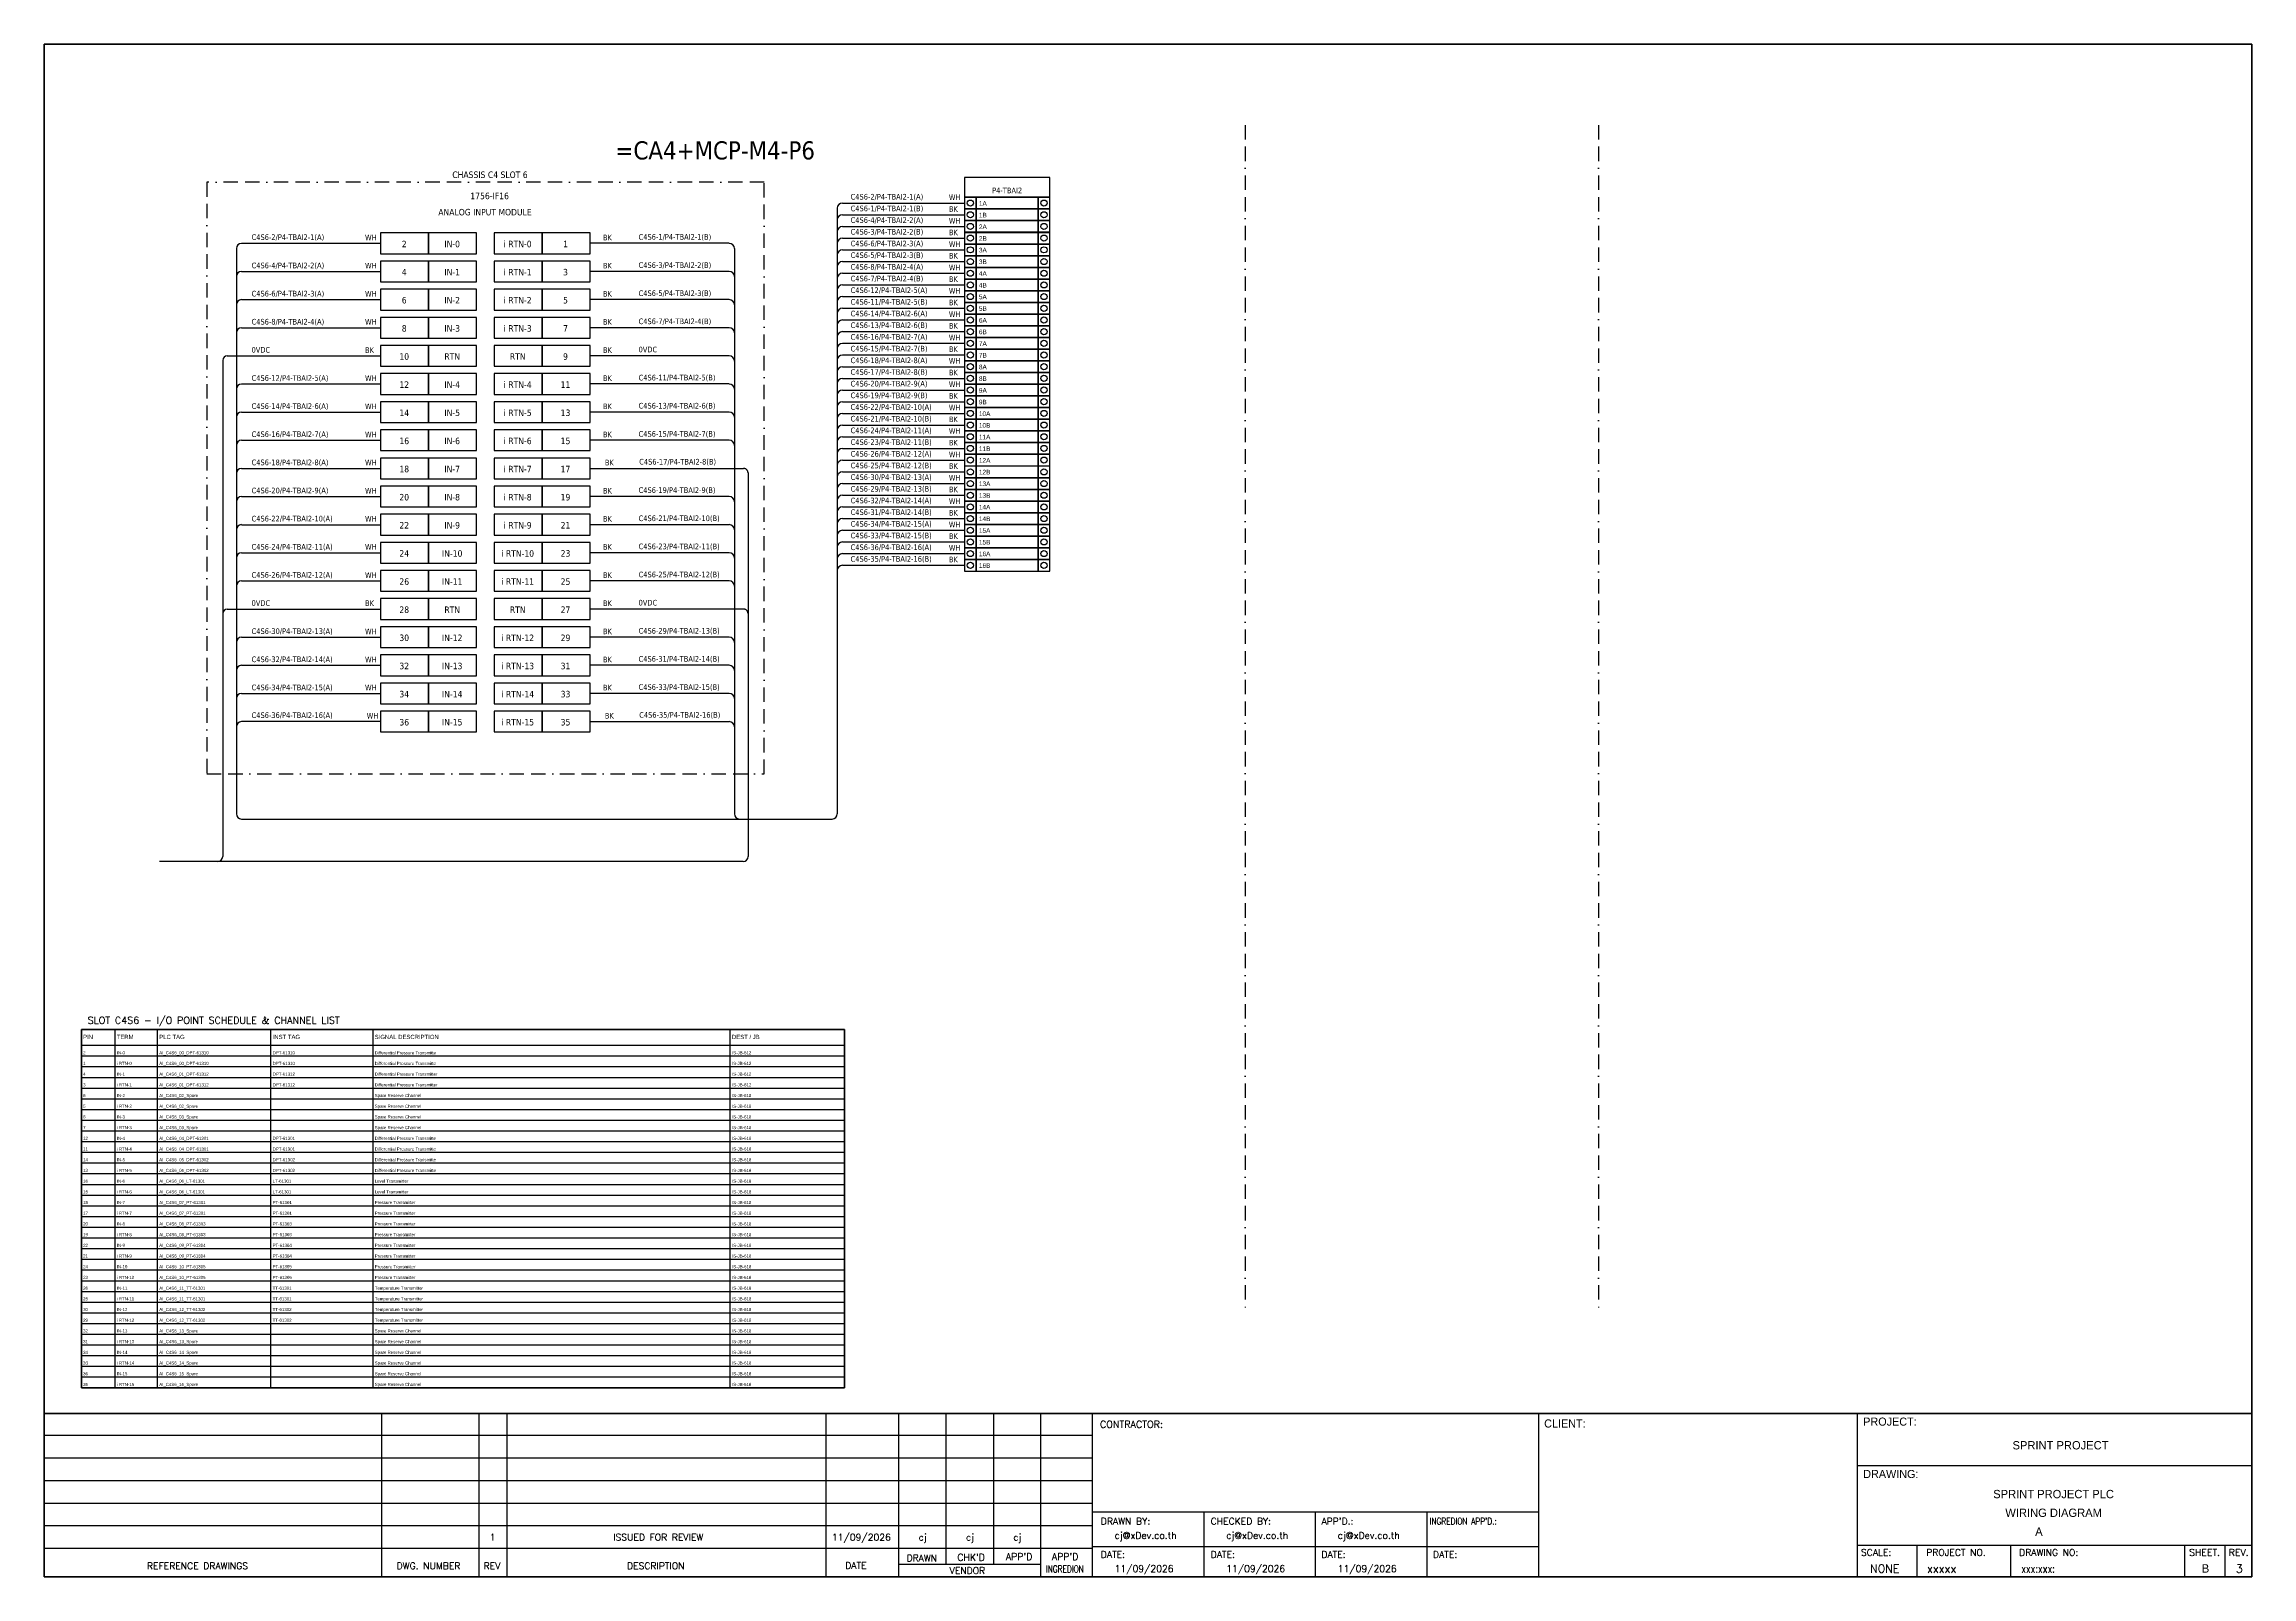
# Model space of a CAD drawing. Header units: millimetres. Extents: x 0 to 62600, y 0 to 14837.
# Drawn here: x 33546 to 37440, y 3004 to 5708 of the extents above; entities that cross this region are included whole.
import ezdxf
from ezdxf.enums import TextEntityAlignment as Align

# ---------------------------------------------------------------- set-up
doc = ezdxf.new("R2010")
doc.units = ezdxf.units.MM
doc.linetypes.add('BORDERX2', pattern=[88.9, 25.4, -12.7, 25.4, -12.7, 0, -12.7])
for name, color, linetype in [('GT_1', 9, 'Continuous'), ('HELPPOINT', 7, 'Continuous'), ('MEMBER', 7, 'Continuous'), ('x01001-FrameArea', 2, 'BORDERX2')]:
    doc.layers.add(name, color=color, linetype=linetype)
doc.layers.add('IE-EQUIP', color=253, linetype='Continuous', lineweight=25)
doc.layers.add('IE-WIRE', color=7, linetype='Continuous', lineweight=25)
doc.styles.add('HTX11', font='O8111901')
doc.styles.add('ROMANS', font='romans.shx', dxfattribs={"width": 0.85, "height": 25})
doc.styles.get("Standard").update_dxf_attribs({"font": 'arial.ttf'})
doc.styles.add('Tahoma', font='')
doc.styles.get('Tahoma').set_extended_font_data('Tahoma')

# ---------------------------------------------------------------- blocks, each defined once
blk = doc.blocks.new('xTermSingleLayer72')
at = {"color": 7, "ltscale": 25.4}
for points in [[(0, -537), (537, -537), (537, 0), (0, 0)], [(537, -537), (3378, -537), (3378, 0), (537, 0)], [(3378, -537), (3915, -537), (3915, 0), (3378, 0)]]:
    blk.add_lwpolyline(points, close=True, dxfattribs=at)
for centre in [(268, -268), (3647, -268)]:
    blk.add_circle(centre, 141, dxfattribs=at)
blk.add_attdef('TERMINAL_B', (661, -387), '', height=212)

msp = doc.modelspace()

# ---------------------------------------------------------------- linework, layer by layer
at = {"ltscale": 25.4}
for p, q in [((34954.1, 5407.3), (35169.5, 5407.3)), ((34754.6, 5357), (34509.3, 5357)), ((34954.1, 5366.1), (35169.5, 5366.1)), ((34754.6, 5307.3), (34509.3, 5307.3)), ((34954.1, 5324.8), (35169.5, 5324.8)), ((34754.6, 5257.7), (34509.3, 5257.7)), ((34954.1, 5283.6), (35169.5, 5283.6)), ((34954.1, 5242.4), (35169.5, 5242.4)), ((34754.6, 5208.1), (34509.3, 5208.1)), ((34954.1, 5201.2), (35169.5, 5201.2)), ((33869.3, 5158.4), (34139.8, 5158.4)), ((34754.6, 5158.4), (34509.3, 5158.4)), ((34954.1, 5160), (35169.5, 5160)), ((34754.6, 5108.8), (34509.3, 5108.8)), ((34954.1, 5118.7), (35169.5, 5118.7)), ((34954.1, 5077.5), (35169.5, 5077.5)), ((34754.6, 5059.2), (34509.3, 5059.2)), ((34954.1, 5036.3), (35169.5, 5036.3)), ((34754.6, 5009.5), (34509.3, 5009.5)), ((34954.1, 4995.1), (35169.5, 4995.1)), ((34509.3, 4959.9), (34779.8, 4959.9)), ((34954.1, 4953.8), (35169.5, 4953.8)), ((34754.6, 4910.3), (34509.3, 4910.3)), ((34954.1, 4912.6), (35169.5, 4912.6)), ((34954.1, 4871.4), (35169.5, 4871.4)), ((34754.6, 4860.6), (34509.3, 4860.6)), ((34954.1, 4830.2), (35169.5, 4830.2)), ((34754.6, 4811), (34509.3, 4811)), ((34954.1, 4788.9), (35169.5, 4788.9)), ((34754.6, 4761.4), (34509.3, 4761.4)), ((33869.3, 4711.7), (34139.8, 4711.7)), ((34779.8, 4711.7), (34509.3, 4711.7)), ((34754.6, 4662.1), (34509.3, 4662.1)), ((34754.6, 4612.5), (34509.3, 4612.5)), ((34754.6, 4562.8), (34509.3, 4562.8)), ((34509.3, 4513.2), (34754.6, 4513.2))]:
    msp.add_line(p, q, dxfattribs=at)
at = {"color": 7}
for p, q in [((33612.1, 3942.1), (34957.9, 3942.1)), ((33671.4, 3338), (33671.4, 3970.1)), ((33746.4, 3338), (33746.4, 3970.1)), ((33946.4, 3338), (33946.4, 3970.1)), ((34126.4, 3338), (34126.4, 3970.1)), ((34756.4, 3338), (34756.4, 3970.1))]:
    msp.add_line(p, q, dxfattribs=at)
at = {"color": 8}
for p, q in [((33612.1, 3923.2), (34957.9, 3923.2)), ((33612.1, 3904.4), (34957.9, 3904.4)), ((33612.1, 3885.5), (34957.9, 3885.5)), ((33612.1, 3866.6), (34957.9, 3866.6)), ((33612.1, 3847.7), (34957.9, 3847.7)), ((33612.1, 3828.8), (34957.9, 3828.8)), ((33612.1, 3810), (34957.9, 3810)), ((33612.1, 3791.1), (34957.9, 3791.1)), ((33612.1, 3772.2), (34957.9, 3772.2)), ((33612.1, 3753.3), (34957.9, 3753.3)), ((33612.1, 3734.5), (34957.9, 3734.5)), ((33612.1, 3715.6), (34957.9, 3715.6)), ((33612.1, 3696.7), (34957.9, 3696.7)), ((33612.1, 3677.8), (34957.9, 3677.8)), ((33612.1, 3658.9), (34957.9, 3658.9)), ((33612.1, 3640.1), (34957.9, 3640.1)), ((33612.1, 3621.2), (34957.9, 3621.2)), ((33612.1, 3602.3), (34957.9, 3602.3)), ((33612.1, 3583.4), (34957.9, 3583.4)), ((33612.1, 3564.6), (34957.9, 3564.6)), ((33612.1, 3545.7), (34957.9, 3545.7)), ((33612.1, 3526.8), (34957.9, 3526.8)), ((33612.1, 3507.9), (34957.9, 3507.9)), ((33612.1, 3489), (34957.9, 3489)), ((33612.1, 3470.2), (34957.9, 3470.2)), ((33612.1, 3451.3), (34957.9, 3451.3)), ((33612.1, 3432.4), (34957.9, 3432.4)), ((33612.1, 3413.5), (34957.9, 3413.5)), ((33612.1, 3394.6), (34957.9, 3394.6)), ((33612.1, 3375.8), (34957.9, 3375.8)), ((33612.1, 3356.9), (34957.9, 3356.9))]:
    msp.add_line(p, q, dxfattribs=at)
at = {"color": 4}
for p, q in [((36848.7, 3060.3), (36848.7, 3004.2)), ((37014, 3060.3), (37014, 3004.2))]:
    msp.add_line(p, q, dxfattribs=at)
at = {"color": 4, "ltscale": 0.5}
for p, q in [((37321.1, 3060.3), (37321.1, 3004.2)), ((37321.1, 3060.3), (37321.1, 3004.2)), ((37392.3, 3060.3), (37392.3, 3004.2)), ((37392.3, 3060.3), (37392.3, 3004.2))]:
    msp.add_line(p, q, dxfattribs=at)
at = {"color": 4, "ltscale": 25.4}
msp.add_lwpolyline([(35169.5, 5438.2), (35319.8, 5438.2), (35319.8, 5473.4), (35169.5, 5473.4)], close=True, dxfattribs=at)
msp.add_lwpolyline([(33612.1, 3970.1), (34957.9, 3970.1), (34957.9, 3338), (33612.1, 3338)], close=True)
at = {"color": 7}
msp.add_lwpolyline([(33612.1, 3338), (34957.9, 3338), (34957.9, 3970.1), (33612.1, 3970.1), (33612.1, 3338)], dxfattribs=at)
at = {"ltscale": 25.4}
for centre, radius, start, end in [((34954.1, 5398.2), 9.14, 90, 180), ((34754.6, 5347.8), 9.17, 0, 90), ((34954.1, 5356.9), 9.14, 90, 180), ((34754.6, 5298.2), 9.17, 0, 90), ((34954.1, 5315.7), 9.14, 90, 180), ((34754.6, 5248.5), 9.17, 0, 90), ((34954.1, 5274.5), 9.14, 90, 180), ((34954.1, 5233.3), 9.14, 90, 180), ((34754.6, 5198.9), 9.17, 0, 90), ((34954.1, 5192), 9.14, 90, 180), ((34754.6, 5149.3), 9.17, 0, 90), ((34954.1, 5150.8), 9.14, 90, 180), ((34754.6, 5099.6), 9.17, 0, 90), ((34954.1, 5109.6), 9.14, 90, 180), ((34954.1, 5068.4), 9.14, 90, 180), ((34754.6, 5050), 9.17, 0, 90), ((34954.1, 5027.1), 9.14, 90, 180), ((34754.6, 5000.4), 9.17, 0, 90), ((34954.1, 4985.9), 9.14, 90, 180), ((34954.1, 4944.7), 9.14, 90, 180), ((34754.6, 4901.1), 9.17, 0, 90), ((34954.1, 4903.5), 9.14, 90, 180), ((34954.1, 4862.2), 9.14, 90, 180), ((34754.6, 4851.5), 9.17, 0, 90), ((34954.1, 4821), 9.14, 90, 180), ((34754.6, 4801.8), 9.17, 0, 90), ((34954.1, 4779.8), 9.14, 90, 180), ((34754.6, 4752.2), 9.17, 0, 90), ((34754.6, 4652.9), 9.17, 0, 90), ((34754.6, 4603.3), 9.17, 0, 90), ((34754.6, 4553.7), 9.17, 0, 90), ((34754.6, 4504), 9.17, 0, 90)]:
    msp.add_arc(centre, radius, start, end, dxfattribs=at)
at = {"layer": 'GT_1', "color": 4}
for p, q in [((34141.8, 3004.2), (34141.8, 3292.4)), ((34313.7, 3004.2), (34313.7, 3292.4)), ((34362.9, 3004.2), (34362.9, 3292.4)), ((34925.5, 3004.2), (34925.5, 3292.4)), ((35053.8, 3004.2), (35053.8, 3292.4)), ((35137.4, 3026), (35137.4, 3292.4)), ((35220.9, 3026), (35220.9, 3292.4)), ((35304.2, 3004.2), (35304.2, 3292.4)), ((35395.2, 3004.2), (35395.2, 3292.4)), ((36182.2, 3004.2), (36182.2, 3292.4)), ((36744.5, 3004.2), (36744.5, 3292.4)), ((36744.5, 3004.2), (36744.5, 3292.4)), ((36744.5, 3004.2), (36744.5, 3292.4)), ((35395.2, 3253.5), (33546.4, 3253.5)), ((35395.2, 3213.7), (33546.4, 3213.7)), ((35395.2, 3173.8), (33546.4, 3173.8)), ((35395.2, 3133.9), (33546.4, 3133.9)), ((36182.2, 3118.5), (35395.2, 3118.5)), ((35592, 3004.2), (35592, 3118.5)), ((35788.7, 3004.2), (35788.7, 3118.5)), ((35985.5, 3004.2), (35985.5, 3118.5)), ((35395.2, 3094), (33546.4, 3094)), ((35395.1, 3054), (33546.4, 3054)), ((36182.2, 3057.1), (35395.2, 3057.1)), ((36744.5, 3060.3), (37439.7, 3060.3)), ((35304.2, 3026), (35053.8, 3026))]:
    msp.add_line(p, q, dxfattribs=at)
at = {"layer": 'HELPPOINT', "color": 4, "lineweight": 35}
for p, q in [((33546.4, 3004.2), (33546.4, 5708.4)), ((33546.4, 5708.4), (37439.7, 5708.4)), ((33546.4, 3004.2), (33546.4, 5708.4)), ((33546.4, 5708.4), (37439.7, 5708.4)), ((37439.7, 5708.4), (37439.7, 3004.2)), ((37439.7, 5708.4), (37439.7, 3004.2)), ((37439.7, 3004.2), (33546.4, 3004.2)), ((37439.7, 3004.2), (33546.4, 3004.2))]:
    msp.add_line(p, q, dxfattribs=at)
at = {"layer": 'HELPPOINT', "color": 4}
for p, q in [((36744.5, 3200.8), (37439.7, 3200.8)), ((36744.5, 3200.8), (37439.7, 3200.8)), ((36744.5, 3060.3), (37439.7, 3060.3))]:
    msp.add_line(p, q, dxfattribs=at)
at = {"layer": 'IE-EQUIP', "linetype": 'Continuous', "ltscale": 25.4}
for points in [[(34139.8, 5338.6), (34224.5, 5338.6), (34224.5, 5375.3), (34139.8, 5375.3)], [(34224.5, 5338.6), (34309.1, 5338.6), (34309.1, 5375.3), (34224.5, 5375.3)], [(34340, 5338.6), (34424.6, 5338.6), (34424.6, 5375.3), (34340, 5375.3)], [(34424.6, 5338.6), (34509.3, 5338.6), (34509.3, 5375.3), (34424.6, 5375.3)], [(34139.8, 5289), (34224.5, 5289), (34224.5, 5325.7), (34139.8, 5325.7)], [(34224.5, 5289), (34309.1, 5289), (34309.1, 5325.7), (34224.5, 5325.7)], [(34340, 5289), (34424.6, 5289), (34424.6, 5325.7), (34340, 5325.7)], [(34424.6, 5289), (34509.3, 5289), (34509.3, 5325.7), (34424.6, 5325.7)], [(34139.8, 5239.3), (34224.5, 5239.3), (34224.5, 5276), (34139.8, 5276)], [(34224.5, 5239.3), (34309.1, 5239.3), (34309.1, 5276), (34224.5, 5276)], [(34340, 5239.3), (34424.6, 5239.3), (34424.6, 5276), (34340, 5276)], [(34424.6, 5239.3), (34509.3, 5239.3), (34509.3, 5276), (34424.6, 5276)], [(34139.8, 5189.7), (34224.5, 5189.7), (34224.5, 5226.4), (34139.8, 5226.4)], [(34224.5, 5189.7), (34309.1, 5189.7), (34309.1, 5226.4), (34224.5, 5226.4)], [(34340, 5189.7), (34424.6, 5189.7), (34424.6, 5226.4), (34340, 5226.4)], [(34424.6, 5189.7), (34509.3, 5189.7), (34509.3, 5226.4), (34424.6, 5226.4)], [(34139.8, 5140.1), (34224.5, 5140.1), (34224.5, 5176.8), (34139.8, 5176.8)], [(34224.5, 5140.1), (34309.1, 5140.1), (34309.1, 5176.8), (34224.5, 5176.8)], [(34340, 5140.1), (34424.6, 5140.1), (34424.6, 5176.8), (34340, 5176.8)], [(34424.6, 5140.1), (34509.3, 5140.1), (34509.3, 5176.8), (34424.6, 5176.8)], [(34139.8, 5090.4), (34224.5, 5090.4), (34224.5, 5127.1), (34139.8, 5127.1)], [(34224.5, 5090.4), (34309.1, 5090.4), (34309.1, 5127.1), (34224.5, 5127.1)], [(34340, 5090.4), (34424.6, 5090.4), (34424.6, 5127.1), (34340, 5127.1)], [(34424.6, 5090.4), (34509.3, 5090.4), (34509.3, 5127.1), (34424.6, 5127.1)], [(34139.8, 5040.8), (34224.5, 5040.8), (34224.5, 5077.5), (34139.8, 5077.5)], [(34224.5, 5040.8), (34309.1, 5040.8), (34309.1, 5077.5), (34224.5, 5077.5)], [(34340, 5040.8), (34424.6, 5040.8), (34424.6, 5077.5), (34340, 5077.5)], [(34424.6, 5040.8), (34509.3, 5040.8), (34509.3, 5077.5), (34424.6, 5077.5)], [(34139.8, 4991.2), (34224.5, 4991.2), (34224.5, 5027.9), (34139.8, 5027.9)], [(34224.5, 4991.2), (34309.1, 4991.2), (34309.1, 5027.9), (34224.5, 5027.9)], [(34340, 4991.2), (34424.6, 4991.2), (34424.6, 5027.9), (34340, 5027.9)], [(34424.6, 4991.2), (34509.3, 4991.2), (34509.3, 5027.9), (34424.6, 5027.9)], [(34139.8, 4941.5), (34224.5, 4941.5), (34224.5, 4978.2), (34139.8, 4978.2)], [(34224.5, 4941.5), (34309.1, 4941.5), (34309.1, 4978.2), (34224.5, 4978.2)], [(34340, 4941.5), (34424.6, 4941.5), (34424.6, 4978.2), (34340, 4978.2)], [(34424.6, 4941.5), (34509.3, 4941.5), (34509.3, 4978.2), (34424.6, 4978.2)], [(34139.8, 4891.9), (34224.5, 4891.9), (34224.5, 4928.6), (34139.8, 4928.6)], [(34224.5, 4891.9), (34309.1, 4891.9), (34309.1, 4928.6), (34224.5, 4928.6)], [(34340, 4891.9), (34424.6, 4891.9), (34424.6, 4928.6), (34340, 4928.6)], [(34424.6, 4891.9), (34509.3, 4891.9), (34509.3, 4928.6), (34424.6, 4928.6)], [(34139.8, 4842.3), (34224.5, 4842.3), (34224.5, 4879), (34139.8, 4879)], [(34224.5, 4842.3), (34309.1, 4842.3), (34309.1, 4879), (34224.5, 4879)], [(34340, 4842.3), (34424.6, 4842.3), (34424.6, 4879), (34340, 4879)], [(34424.6, 4842.3), (34509.3, 4842.3), (34509.3, 4879), (34424.6, 4879)], [(34139.8, 4792.7), (34224.5, 4792.7), (34224.5, 4829.4), (34139.8, 4829.4)], [(34224.5, 4792.7), (34309.1, 4792.7), (34309.1, 4829.4), (34224.5, 4829.4)], [(34340, 4792.7), (34424.6, 4792.7), (34424.6, 4829.4), (34340, 4829.4)], [(34424.6, 4792.7), (34509.3, 4792.7), (34509.3, 4829.4), (34424.6, 4829.4)], [(34139.8, 4743), (34224.5, 4743), (34224.5, 4779.7), (34139.8, 4779.7)], [(34224.5, 4743), (34309.1, 4743), (34309.1, 4779.7), (34224.5, 4779.7)], [(34340, 4743), (34424.6, 4743), (34424.6, 4779.7), (34340, 4779.7)], [(34424.6, 4743), (34509.3, 4743), (34509.3, 4779.7), (34424.6, 4779.7)], [(34139.8, 4693.4), (34224.5, 4693.4), (34224.5, 4730.1), (34139.8, 4730.1)], [(34224.5, 4693.4), (34309.1, 4693.4), (34309.1, 4730.1), (34224.5, 4730.1)], [(34340, 4693.4), (34424.6, 4693.4), (34424.6, 4730.1), (34340, 4730.1)], [(34424.6, 4693.4), (34509.3, 4693.4), (34509.3, 4730.1), (34424.6, 4730.1)], [(34139.8, 4643.8), (34224.5, 4643.8), (34224.5, 4680.5), (34139.8, 4680.5)], [(34224.5, 4643.8), (34309.1, 4643.8), (34309.1, 4680.5), (34224.5, 4680.5)], [(34340, 4643.8), (34424.6, 4643.8), (34424.6, 4680.5), (34340, 4680.5)], [(34424.6, 4643.8), (34509.3, 4643.8), (34509.3, 4680.5), (34424.6, 4680.5)], [(34139.8, 4594.1), (34224.5, 4594.1), (34224.5, 4630.8), (34139.8, 4630.8)], [(34224.5, 4594.1), (34309.1, 4594.1), (34309.1, 4630.8), (34224.5, 4630.8)], [(34340, 4594.1), (34424.6, 4594.1), (34424.6, 4630.8), (34340, 4630.8)], [(34424.6, 4594.1), (34509.3, 4594.1), (34509.3, 4630.8), (34424.6, 4630.8)], [(34139.8, 4544.5), (34224.5, 4544.5), (34224.5, 4581.2), (34139.8, 4581.2)], [(34224.5, 4544.5), (34309.1, 4544.5), (34309.1, 4581.2), (34224.5, 4581.2)], [(34340, 4544.5), (34424.6, 4544.5), (34424.6, 4581.2), (34340, 4581.2)], [(34424.6, 4544.5), (34509.3, 4544.5), (34509.3, 4581.2), (34424.6, 4581.2)], [(34139.8, 4494.9), (34224.5, 4494.9), (34224.5, 4531.6), (34139.8, 4531.6)], [(34224.5, 4494.9), (34309.1, 4494.9), (34309.1, 4531.6), (34224.5, 4531.6)], [(34340, 4494.9), (34424.6, 4494.9), (34424.6, 4531.6), (34340, 4531.6)], [(34424.6, 4494.9), (34509.3, 4494.9), (34509.3, 4531.6), (34424.6, 4531.6)]]:
    msp.add_lwpolyline(points, close=True, dxfattribs=at)
at = {"layer": 'IE-WIRE', "color": 4, "ltscale": 25.4}
for p, q in [((34945, 5418.8), (34945, 4350.4)), ((34954.1, 5427.9), (35169.5, 5427.9)), ((34954.1, 5386.7), (35169.5, 5386.7)), ((33885.4, 5347.8), (33885.4, 4350.4)), ((33894.6, 5357), (34139.8, 5357)), ((34763.7, 5347.8), (34763.7, 4350.4)), ((34954.1, 5345.5), (35169.5, 5345.5)), ((33894.6, 5307.3), (34139.8, 5307.3)), ((34954.1, 5304.2), (35169.5, 5304.2)), ((33894.6, 5257.7), (34139.8, 5257.7)), ((34954.1, 5263), (35169.5, 5263)), ((34954.1, 5221.8), (35169.5, 5221.8)), ((33894.6, 5208.1), (34139.8, 5208.1)), ((34954.1, 5180.6), (35169.5, 5180.6)), ((34954.1, 5139.3), (35169.5, 5139.3)), ((33894.6, 5108.8), (34139.8, 5108.8)), ((34954.1, 5098.1), (35169.5, 5098.1)), ((33894.6, 5059.2), (34139.8, 5059.2)), ((34954.1, 5056.9), (35169.5, 5056.9)), ((33894.6, 5009.5), (34139.8, 5009.5)), ((34954.1, 5015.7), (35169.5, 5015.7)), ((33894.6, 4959.9), (34139.8, 4959.9)), ((34954.1, 4974.4), (35169.5, 4974.4)), ((33894.6, 4910.3), (34139.8, 4910.3)), ((34954.1, 4933.2), (35169.5, 4933.2)), ((34954.1, 4892), (35169.5, 4892)), ((33894.6, 4860.6), (34139.8, 4860.6)), ((34954.1, 4850.8), (35169.5, 4850.8)), ((33894.6, 4811), (34139.8, 4811)), ((34954.1, 4809.6), (35169.5, 4809.6)), ((33894.6, 4761.4), (34139.8, 4761.4)), ((33894.6, 4662.1), (34139.8, 4662.1)), ((33894.6, 4612.5), (34139.8, 4612.5)), ((33894.6, 4562.8), (34139.8, 4562.8)), ((34139.8, 4513.2), (33894.6, 4513.2))]:
    msp.add_line(p, q, dxfattribs=at)
at = {"layer": 'IE-WIRE', "color": 7, "ltscale": 25.4}
for p, q in [((33861.3, 5150.4), (33861.3, 4275.1)), ((34787.8, 4951.9), (34787.8, 4275.1)), ((34778.9, 4266.2), (33749.8, 4266.2))]:
    msp.add_line(p, q, dxfattribs=at)
at = {"layer": 'IE-WIRE', "color": 4}
msp.add_line((33894.5, 4341.2), (34935.9, 4341.2), dxfattribs=at)
at = {"layer": 'IE-WIRE', "color": 4, "ltscale": 25.4}
for centre, radius in [((34954.1, 5418.8), 9.14), ((34954.1, 5377.5), 9.14), ((33894.6, 5347.8), 9.17), ((34954.1, 5336.3), 9.14), ((33894.6, 5298.2), 9.17), ((34954.1, 5295.1), 9.14), ((33894.6, 5248.5), 9.17), ((34954.1, 5253.9), 9.14), ((34954.1, 5212.6), 9.14), ((33894.6, 5198.9), 9.17), ((34954.1, 5171.4), 9.14), ((34954.1, 5130.2), 9.14), ((33894.6, 5099.6), 9.17), ((34954.1, 5089), 9.14), ((33894.6, 5050), 9.17), ((34954.1, 5047.8), 9.14), ((33894.6, 5000.4), 9.17), ((34954.1, 5006.5), 9.14), ((33894.6, 4950.7), 9.17), ((34954.1, 4965.3), 9.14), ((33894.6, 4901.1), 9.17), ((34954.1, 4924.1), 9.14), ((34954.1, 4882.9), 9.14), ((33894.6, 4851.5), 9.17), ((34954.1, 4841.6), 9.14), ((33894.6, 4801.8), 9.17), ((34954.1, 4800.4), 9.14), ((33894.6, 4752.2), 9.17), ((33894.6, 4652.9), 9.17), ((33894.6, 4603.3), 9.17), ((33894.6, 4553.7), 9.17), ((33894.6, 4504), 9.17)]:
    msp.add_arc(centre, radius, 90, 180, dxfattribs=at)
at = {"layer": 'IE-WIRE', "ltscale": 25.4}
for centre in [(33869.3, 5150.4), (33869.3, 4703.7)]:
    msp.add_arc(centre, 8, 90, 180, dxfattribs=at)
at = {"layer": 'IE-WIRE', "color": 4}
for centre, start, end in [((33894.5, 4350.4), 180, 270), ((34772.9, 4350.4), 180, 270), ((34935.9, 4350.4), 270, 0)]:
    msp.add_arc(centre, 9.14, start, end, dxfattribs=at)
at = {"layer": 'IE-WIRE', "color": 7, "ltscale": 25.4}
for centre in [(33852.3, 4275.1), (34778.9, 4275.1), (34778.9, 4275.1)]:
    msp.add_arc(centre, 8.96, 270, 0, dxfattribs=at)
at = {"layer": 'MEMBER', "color": 4, "lineweight": 35}
msp.add_line((33546.4, 3292.4), (37439.7, 3292.4), dxfattribs=at)
msp.add_line((33546.4, 3292.4), (37439.7, 3292.4), dxfattribs=at)
at = {"layer": 'MEMBER', "color": 4}
for p, q in [((36744.5, 3200.8), (37439.7, 3200.8)), ((36744.5, 3200.8), (37439.7, 3200.8)), ((36744.5, 3060.3), (37439.7, 3060.3)), ((36744.5, 3060.3), (37439.7, 3060.3))]:
    msp.add_line(p, q, dxfattribs=at)
at = {"layer": 'x01001-FrameArea'}
for p, q in [((35664.6, 5565.7), (35664.6, 3479.2)), ((36287.7, 5565.7), (36287.7, 3479.2))]:
    msp.add_line(p, q, dxfattribs=at)
msp.add_lwpolyline([(33833.1, 4420.8), (34816.1, 4420.8), (34816.1, 5464.7), (33833.1, 5464.7)], close=True, dxfattribs=at)
at = {"layer": 'x01001-FrameArea', "ltscale": 25.4}
for centre in [(34779.8, 4951.9), (34779.8, 4703.7)]:
    msp.add_arc(centre, 8, 0, 90, dxfattribs=at)

# ---------------------------------------------------------------- block references
at = {"xscale": 0.0384, "yscale": 0.0384, "zscale": 0.0384}
for p, values in [((35169.5, 5438.2), {'TERMINAL_B': '1A'}), ((35169.5, 5417.6), {'TERMINAL_B': '1B'}), ((35169.5, 5397), {'TERMINAL_B': '2A'}), ((35169.5, 5376.4), {'TERMINAL_B': '2B'}), ((35169.5, 5355.8), {'TERMINAL_B': '3A'}), ((35169.5, 5335.2), {'TERMINAL_B': '3B'}), ((35169.5, 5314.5), {'TERMINAL_B': '4A'}), ((35169.5, 5293.9), {'TERMINAL_B': '4B'}), ((35169.5, 5273.3), {'TERMINAL_B': '5A'}), ((35169.5, 5252.7), {'TERMINAL_B': '5B'}), ((35169.5, 5232.1), {'TERMINAL_B': '6A'}), ((35169.5, 5211.5), {'TERMINAL_B': '6B'}), ((35169.5, 5190.9), {'TERMINAL_B': '7A'}), ((35169.5, 5170.3), {'TERMINAL_B': '7B'}), ((35169.5, 5149.6), {'TERMINAL_B': '8A'}), ((35169.5, 5129), {'TERMINAL_B': '8B'}), ((35169.5, 5108.4), {'TERMINAL_B': '9A'}), ((35169.5, 5087.8), {'TERMINAL_B': '9B'}), ((35169.5, 5067.2), {'TERMINAL_B': '10A'}), ((35169.5, 5046.6), {'TERMINAL_B': '10B'}), ((35169.5, 5026), {'TERMINAL_B': '11A'}), ((35169.5, 5005.4), {'TERMINAL_B': '11B'}), ((35169.5, 4984.8), {'TERMINAL_B': '12A'}), ((35169.5, 4964.1), {'TERMINAL_B': '12B'}), ((35169.5, 4943.5), {'TERMINAL_B': '13A'}), ((35169.5, 4922.9), {'TERMINAL_B': '13B'}), ((35169.5, 4902.3), {'TERMINAL_B': '14A'}), ((35169.5, 4881.7), {'TERMINAL_B': '14B'}), ((35169.5, 4861.1), {'TERMINAL_B': '15A'}), ((35169.5, 4840.5), {'TERMINAL_B': '15B'}), ((35169.5, 4819.9), {'TERMINAL_B': '16A'}), ((35169.5, 4799.2), {'TERMINAL_B': '16B'})]:
    msp.add_blockref('xTermSingleLayer72', p, dxfattribs=at).add_auto_attribs(values)

# ---------------------------------------------------------------- texts
at = {"color": 2, "style": 'Tahoma'}
for s, height, p in [('=CA4+MCP-M4-P6', 32, (34729.8, 5521)), ('CHASSIS C4 SLOT 6', 11.441, (34332.6, 5478)), ('ANALOG INPUT MODULE', 11.441, (34323.8, 5412)), ('1756-IF16', 11.44, (34332, 5440.6)), ('2', 11.4, (34181.4, 5355.8)), ('IN-0', 11.44, (34266, 5355.8)), ('i RTN-0', 11.44, (34381.5, 5355.8)), ('1', 11.4, (34465.8, 5355.8)), ('4', 11.4, (34181.4, 5306.2)), ('IN-1', 11.44, (34266, 5306.2)), ('i RTN-1', 11.44, (34381.5, 5306.2)), ('3', 11.4, (34465.8, 5306.2)), ('6', 11.4, (34181.4, 5256.6)), ('IN-2', 11.44, (34266, 5256.6)), ('i RTN-2', 11.44, (34381.5, 5256.6)), ('5', 11.4, (34465.8, 5256.6)), ('8', 11.4, (34181.4, 5206.9)), ('IN-3', 11.44, (34266, 5206.9)), ('i RTN-3', 11.44, (34381.5, 5206.9)), ('7', 11.4, (34465.8, 5206.9)), ('10', 11.44, (34181.4, 5157.3)), ('RTN', 11.44, (34266, 5157.3)), ('RTN', 11.44, (34381.5, 5157.3)), ('9', 11.4, (34465.8, 5157.3)), ('12', 11.44, (34181.4, 5107.7)), ('IN-4', 11.44, (34266, 5107.7)), ('i RTN-4', 11.44, (34381.5, 5107.7)), ('11', 11.44, (34465.8, 5107.7)), ('14', 11.44, (34181.4, 5058)), ('IN-5', 11.44, (34266, 5058)), ('i RTN-5', 11.44, (34381.5, 5058)), ('13', 11.44, (34465.8, 5058)), ('16', 11.44, (34181.4, 5008.4)), ('IN-6', 11.44, (34266, 5008.4)), ('i RTN-6', 11.44, (34381.5, 5008.4)), ('15', 11.44, (34465.8, 5008.4)), ('18', 11.44, (34181.4, 4958.8)), ('IN-7', 11.44, (34266, 4958.8)), ('i RTN-7', 11.44, (34381.5, 4958.8)), ('17', 11.44, (34465.8, 4958.8)), ('20', 11.44, (34181.4, 4909.1)), ('IN-8', 11.44, (34266, 4909.1)), ('i RTN-8', 11.44, (34381.5, 4909.1)), ('19', 11.44, (34465.8, 4909.1)), ('22', 11.44, (34181.4, 4859.5)), ('IN-9', 11.44, (34266, 4859.5)), ('i RTN-9', 11.44, (34381.5, 4859.5)), ('21', 11.44, (34465.8, 4859.5)), ('24', 11.44, (34181.4, 4809.9)), ('IN-10', 11.44, (34266, 4809.9)), ('i RTN-10', 11.44, (34381.5, 4809.9)), ('23', 11.44, (34465.8, 4809.9)), ('26', 11.44, (34181.4, 4760.2)), ('IN-11', 11.44, (34266, 4760.2)), ('i RTN-11', 11.44, (34381.5, 4760.2)), ('25', 11.44, (34465.8, 4760.2)), ('28', 11.44, (34181.4, 4710.6)), ('RTN', 11.44, (34266, 4710.6)), ('RTN', 11.44, (34381.5, 4710.6)), ('27', 11.44, (34465.8, 4710.6)), ('30', 11.44, (34181.4, 4661)), ('IN-12', 11.44, (34266, 4661)), ('i RTN-12', 11.44, (34381.5, 4661)), ('29', 11.44, (34465.8, 4661)), ('32', 11.44, (34181.4, 4611.3)), ('IN-13', 11.44, (34266, 4611.3)), ('i RTN-13', 11.44, (34381.5, 4611.3)), ('31', 11.44, (34465.8, 4611.3)), ('34', 11.44, (34181.4, 4561.7)), ('IN-14', 11.44, (34266, 4561.7)), ('i RTN-14', 11.44, (34381.5, 4561.7)), ('33', 11.44, (34465.8, 4561.7)), ('36', 11.44, (34181.4, 4512.1)), ('IN-15', 11.44, (34266, 4512.1)), ('i RTN-15', 11.44, (34381.5, 4512.1)), ('35', 11.44, (34465.8, 4512.1))]:
    msp.add_text(s, height=height, dxfattribs=at).set_placement(p, align=Align.MIDDLE_CENTER)
at = {"color": 4, "style": 'Tahoma'}
msp.add_text('P4-TBAI2', height=9.95, dxfattribs=at).set_placement((35244.7, 5450.3), align=Align.MIDDLE_CENTER)
for s, height, p in [('C4S6-2/P4-TBAI2-1(A)', 9.949, (34968.6, 5434.2)), ('WH', 9.95, (35141.9, 5433.2)), ('C4S6-2/P4-TBAI2-1(A)', 9.949, (33912.2, 5362.9)), ('C4S6-4/P4-TBAI2-2(A)', 9.949, (34968.6, 5393)), ('WH', 9.95, (35141.9, 5391.9)), ('WH', 9.95, (34112.3, 5362.2)), ('C4S6-6/P4-TBAI2-3(A)', 9.949, (34968.6, 5351.7)), ('WH', 9.95, (35141.9, 5350.7)), ('C4S6-4/P4-TBAI2-2(A)', 9.949, (33912.2, 5313)), ('WH', 9.95, (34112.3, 5312.6)), ('C4S6-8/P4-TBAI2-4(A)', 9.949, (34968.6, 5310.5)), ('WH', 9.95, (35141.9, 5309.5)), ('C4S6-6/P4-TBAI2-3(A)', 9.949, (33912.2, 5263.3)), ('WH', 9.95, (34112.3, 5262.9)), ('C4S6-12/P4-TBAI2-5(A)', 9.949, (34968.6, 5269.3)), ('WH', 9.95, (35141.9, 5268.3)), ('C4S6-8/P4-TBAI2-4(A)', 9.949, (33912.2, 5213.7)), ('WH', 9.95, (34112.3, 5213.3)), ('C4S6-14/P4-TBAI2-6(A)', 9.949, (34968.6, 5228.1)), ('WH', 9.95, (35141.9, 5227)), ('C4S6-16/P4-TBAI2-7(A)', 9.949, (34968.6, 5186.9)), ('WH', 9.95, (35141.9, 5185.8)), ('C4S6-18/P4-TBAI2-8(A)', 9.949, (34968.6, 5145.6)), ('WH', 9.95, (35141.9, 5144.6)), ('C4S6-12/P4-TBAI2-5(A)', 9.949, (33912.2, 5114.4)), ('WH', 9.95, (34112.3, 5114.1)), ('C4S6-20/P4-TBAI2-9(A)', 9.949, (34968.6, 5104.4)), ('WH', 9.95, (35141.9, 5103.4)), ('C4S6-14/P4-TBAI2-6(A)', 9.949, (33912.2, 5064.8)), ('WH', 9.95, (34112.3, 5064.4)), ('C4S6-22/P4-TBAI2-10(A)', 9.949, (34968.6, 5063.2)), ('WH', 9.95, (35141.9, 5062.1)), ('C4S6-16/P4-TBAI2-7(A)', 9.949, (33912.2, 5015.2)), ('WH', 9.95, (34112.3, 5014.8)), ('C4S6-24/P4-TBAI2-11(A)', 9.949, (34968.6, 5022)), ('WH', 9.95, (35141.9, 5020.9)), ('C4S6-26/P4-TBAI2-12(A)', 9.949, (34968.6, 4980.7)), ('WH', 9.95, (35141.9, 4979.7)), ('C4S6-18/P4-TBAI2-8(A)', 9.949, (33912.2, 4965.5)), ('WH', 9.95, (34112.3, 4965.2)), ('C4S6-30/P4-TBAI2-13(A)', 9.949, (34968.6, 4939.5)), ('WH', 9.95, (35141.9, 4938.5)), ('C4S6-20/P4-TBAI2-9(A)', 9.949, (33912.2, 4915.9)), ('WH', 9.95, (34112.3, 4915.5)), ('C4S6-32/P4-TBAI2-14(A)', 9.949, (34968.6, 4898.3)), ('WH', 9.95, (35141.9, 4897.3)), ('C4S6-22/P4-TBAI2-10(A)', 9.949, (33912.2, 4866.3)), ('WH', 9.95, (34112.3, 4865.9)), ('C4S6-34/P4-TBAI2-15(A)', 9.949, (34968.6, 4857.1)), ('WH', 9.95, (35141.9, 4856)), ('C4S6-24/P4-TBAI2-11(A)', 9.949, (33912.2, 4816.6)), ('WH', 9.95, (34112.3, 4816.3)), ('C4S6-36/P4-TBAI2-16(A)', 9.949, (34968.6, 4815.8)), ('WH', 9.95, (35141.9, 4814.8)), ('C4S6-26/P4-TBAI2-12(A)', 9.949, (33912.2, 4767)), ('WH', 9.95, (34112.3, 4766.6)), ('C4S6-30/P4-TBAI2-13(A)', 9.949, (33912.2, 4667.7)), ('WH', 9.95, (34112.3, 4667.4)), ('C4S6-32/P4-TBAI2-14(A)', 9.949, (33912.2, 4618.1)), ('WH', 9.95, (34112.3, 4617.7)), ('C4S6-34/P4-TBAI2-15(A)', 9.949, (33912.2, 4568.5)), ('WH', 9.95, (34112.3, 4568.1)), ('C4S6-36/P4-TBAI2-16(A)', 9.949, (33912.2, 4519.5)), ('WH', 9.95, (34115.3, 4518.5))]:
    msp.add_text(s, height=height, dxfattribs=at).set_placement(p)
at = {"style": 'Tahoma'}
for s, height, p in [('C4S6-1/P4-TBAI2-1(B)', 9.949, (34968.6, 5413.6)), ('BK', 9.95, (35141.9, 5412.5)), ('C4S6-1/P4-TBAI2-1(B)', 9.949, (34594.7, 5363.3)), ('C4S6-3/P4-TBAI2-2(B)', 9.949, (34968.6, 5372.4)), ('BK', 9.95, (35141.9, 5371.3)), ('BK', 9.95, (34531.8, 5362.2)), ('C4S6-5/P4-TBAI2-3(B)', 9.949, (34968.6, 5331.1)), ('BK', 9.95, (35141.9, 5330.1)), ('BK', 9.95, (34531.8, 5312.6)), ('C4S6-3/P4-TBAI2-2(B)', 9.949, (34594.7, 5313.6)), ('C4S6-7/P4-TBAI2-4(B)', 9.949, (34968.6, 5289.9)), ('BK', 9.95, (35141.9, 5288.9)), ('BK', 9.95, (34531.8, 5262.9)), ('C4S6-5/P4-TBAI2-3(B)', 9.949, (34594.7, 5264)), ('C4S6-11/P4-TBAI2-5(B)', 9.949, (34968.6, 5248.7)), ('BK', 9.95, (35141.9, 5247.7)), ('BK', 9.95, (34531.8, 5213.3)), ('C4S6-7/P4-TBAI2-4(B)', 9.949, (34594.7, 5214.4)), ('C4S6-13/P4-TBAI2-6(B)', 9.949, (34968.6, 5207.5)), ('BK', 9.95, (35141.9, 5206.4)), ('0VDC', 9.95, (33912.2, 5164.1)), ('BK', 9.95, (34112.3, 5163.7)), ('BK', 9.95, (34531.8, 5163.7)), ('0VDC', 9.95, (34594.7, 5164.7)), ('C4S6-15/P4-TBAI2-7(B)', 9.949, (34968.6, 5166.2)), ('BK', 9.95, (35141.9, 5165.2)), ('BK', 9.95, (34531.8, 5114.1)), ('C4S6-11/P4-TBAI2-5(B)', 9.949, (34594.7, 5115.1)), ('C4S6-17/P4-TBAI2-8(B)', 9.949, (34968.6, 5125)), ('BK', 9.95, (35141.9, 5124)), ('BK', 9.95, (34531.8, 5064.4)), ('C4S6-13/P4-TBAI2-6(B)', 9.949, (34594.7, 5065.5)), ('C4S6-19/P4-TBAI2-9(B)', 9.949, (34968.6, 5083.8)), ('BK', 9.95, (35141.9, 5082.8)), ('BK', 9.95, (34531.8, 5014.8)), ('C4S6-15/P4-TBAI2-7(B)', 9.949, (34594.7, 5015.8)), ('C4S6-21/P4-TBAI2-10(B)', 9.949, (34968.6, 5042.6)), ('BK', 9.95, (35141.9, 5041.5)), ('C4S6-23/P4-TBAI2-11(B)', 9.949, (34968.6, 5001.3)), ('BK', 9.95, (35141.9, 5000.3)), ('BK', 9.95, (34535.2, 4965.2)), ('C4S6-17/P4-TBAI2-8(B)', 9.949, (34595.8, 4966.7)), ('C4S6-25/P4-TBAI2-12(B)', 9.949, (34968.6, 4960.1)), ('BK', 9.95, (35141.9, 4959.1)), ('BK', 9.95, (34531.8, 4915.5)), ('C4S6-19/P4-TBAI2-9(B)', 9.949, (34594.7, 4916.6)), ('C4S6-29/P4-TBAI2-13(B)', 9.949, (34968.6, 4918.9)), ('BK', 9.95, (35141.9, 4917.9)), ('BK', 9.95, (34531.8, 4865.9)), ('C4S6-21/P4-TBAI2-10(B)', 9.949, (34594.7, 4866.9)), ('C4S6-31/P4-TBAI2-14(B)', 9.949, (34968.6, 4877.7)), ('BK', 9.95, (35141.9, 4876.6)), ('C4S6-33/P4-TBAI2-15(B)', 9.949, (34968.6, 4836.5)), ('BK', 9.95, (35141.9, 4835.4)), ('BK', 9.95, (34531.8, 4816.3)), ('C4S6-23/P4-TBAI2-11(B)', 9.949, (34594.7, 4817.3)), ('C4S6-35/P4-TBAI2-16(B)', 9.949, (34968.6, 4795.2)), ('BK', 9.95, (35141.9, 4794.2)), ('BK', 9.95, (34531.8, 4766.6)), ('C4S6-25/P4-TBAI2-12(B)', 9.949, (34594.7, 4767.7)), ('0VDC', 9.95, (33912.2, 4717.4)), ('BK', 9.95, (34112.3, 4717)), ('BK', 9.95, (34531.8, 4717)), ('0VDC', 9.95, (34594.7, 4718)), ('BK', 9.95, (34531.8, 4667.4)), ('C4S6-29/P4-TBAI2-13(B)', 9.949, (34594.7, 4668.4)), ('BK', 9.95, (34531.8, 4617.7)), ('C4S6-31/P4-TBAI2-14(B)', 9.949, (34594.7, 4618.8)), ('BK', 9.95, (34531.8, 4568.1)), ('C4S6-33/P4-TBAI2-15(B)', 9.949, (34594.7, 4569.1)), ('BK', 9.95, (34535.2, 4518.5)), ('C4S6-35/P4-TBAI2-16(B)', 9.949, (34595.8, 4520))]:
    msp.add_text(s, height=height, dxfattribs=at).set_placement(p)
at = {"color": 3}
for s, p in [('PIN', (33615.1, 3953.1)), ('TERM', (33674.4, 3953.1)), ('PLC TAG', (33749.4, 3953.1)), ('INST TAG', (33949.4, 3953.1)), ('SIGNAL DESCRIPTION', (34129.4, 3953.1)), ('DEST / JB', (34759.4, 3953.1))]:
    msp.add_text(s, height=7.5, dxfattribs=at).set_placement(p)
at = {"color": 7}
for s, p in [('4', (33615.1, 3888.5)), ('2', (33615.1, 3926.2)), ('1', (33615.1, 3907.4)), ('i RTN-0', (33674.4, 3907.4)), ('IN-0', (33674.4, 3926.2)), ('IN-1', (33674.4, 3888.5)), ('AI_C4S6_00_DPT-61310', (33749.4, 3926.2)), ('AI_C4S6_00_DPT-61310', (33749.4, 3907.4)), ('AI_C4S6_01_DPT-61312', (33749.4, 3888.5)), ('DPT-61310', (33949.4, 3926.2)), ('DPT-61310', (33949.4, 3907.4)), ('DPT-61312', (33949.4, 3888.5)), ('Differential Pressure Transmitte', (34129.4, 3926.2)), ('Differential Pressure Transmitte', (34129.4, 3907.4)), ('Differential Pressure Transmitter', (34129.4, 3888.5)), ('IS-JB-612', (34759.4, 3926.2)), ('IS-JB-612', (34759.4, 3907.4)), ('IS-JB-612', (34759.4, 3888.5)), ('3', (33615.1, 3869.6)), ('6', (33615.1, 3850.7)), ('i RTN-1', (33674.4, 3869.6)), ('IN-2', (33674.4, 3850.7)), ('AI_C4S6_01_DPT-61312', (33749.4, 3869.6)), ('AI_C4S6_02_Spare', (33749.4, 3850.7)), ('DPT-61312', (33949.4, 3869.6)), ('Spare Reserve Channel', (34129.4, 3850.7)), ('Differential Pressure Transmitter', (34129.4, 3869.6)), ('IS-JB-612', (34759.4, 3869.6)), ('IS-JB-618', (34759.4, 3850.7)), ('5', (33615.1, 3831.8)), ('8', (33615.1, 3813)), ('i RTN-2', (33674.4, 3831.8)), ('IN-3', (33674.4, 3813)), ('AI_C4S6_02_Spare', (33749.4, 3831.8)), ('AI_C4S6_03_Spare', (33749.4, 3813)), ('Spare Reserve Channel', (34129.4, 3831.8)), ('Spare Reserve Channel', (34129.4, 3813)), ('IS-JB-618', (34759.4, 3831.8)), ('IS-JB-618', (34759.4, 3813)), ('7', (33615.1, 3794.1)), ('12', (33615.1, 3775.2)), ('i RTN-3', (33674.4, 3794.1)), ('IN-4', (33674.4, 3775.2)), ('AI_C4S6_03_Spare', (33749.4, 3794.1)), ('AI_C4S6_04_DPT-61301', (33749.4, 3775.2)), ('DPT-61301', (33949.4, 3775.2)), ('Spare Reserve Channel', (34129.4, 3794.1)), ('Differential Pressure Transmitte', (34129.4, 3775.2)), ('IS-JB-618', (34759.4, 3794.1)), ('IS-JB-618', (34759.4, 3775.2)), ('11', (33615.1, 3756.3)), ('14', (33615.1, 3737.5)), ('i RTN-4', (33674.4, 3756.3)), ('IN-5', (33674.4, 3737.5)), ('AI_C4S6_04_DPT-61301', (33749.4, 3756.3)), ('AI_C4S6_05_DPT-61302', (33749.4, 3737.5)), ('DPT-61301', (33949.4, 3756.3)), ('DPT-61302', (33949.4, 3737.5)), ('Differential Pressure Transmitte', (34129.4, 3756.3)), ('Differential Pressure Transmitte', (34129.4, 3737.5)), ('IS-JB-618', (34759.4, 3756.3)), ('IS-JB-618', (34759.4, 3737.5)), ('13', (33615.1, 3718.6)), ('16', (33615.1, 3699.7)), ('i RTN-5', (33674.4, 3718.6)), ('IN-6', (33674.4, 3699.7)), ('AI_C4S6_05_DPT-61302', (33749.4, 3718.6)), ('AI_C4S6_06_LT-61301', (33749.4, 3699.7)), ('DPT-61302', (33949.4, 3718.6)), ('LT-61301', (33949.4, 3699.7)), ('Differential Pressure Transmitte', (34129.4, 3718.6)), ('Level Transmitter', (34129.4, 3699.7)), ('IS-JB-618', (34759.4, 3718.6)), ('IS-JB-618', (34759.4, 3699.7)), ('15', (33615.1, 3680.8)), ('18', (33615.1, 3661.9)), ('i RTN-6', (33674.4, 3680.8)), ('IN-7', (33674.4, 3661.9)), ('AI_C4S6_06_LT-61301', (33749.4, 3680.8)), ('AI_C4S6_07_PT-61301', (33749.4, 3661.9)), ('LT-61301', (33949.4, 3680.8)), ('PT-61301', (33949.4, 3661.9)), ('Level Transmitter', (34129.4, 3680.8)), ('Pressure Transmitter', (34129.4, 3661.9)), ('IS-JB-618', (34759.4, 3680.8)), ('IS-JB-618', (34759.4, 3661.9)), ('20', (33615.1, 3624.2)), ('17', (33615.1, 3643.1)), ('i RTN-7', (33674.4, 3643.1)), ('IN-8', (33674.4, 3624.2)), ('AI_C4S6_07_PT-61301', (33749.4, 3643.1)), ('AI_C4S6_08_PT-61303', (33749.4, 3624.2)), ('PT-61301', (33949.4, 3643.1)), ('PT-61303', (33949.4, 3624.2)), ('Pressure Transmitter', (34129.4, 3643.1)), ('Pressure Transmitter', (34129.4, 3624.2)), ('IS-JB-618', (34759.4, 3643.1)), ('IS-JB-618', (34759.4, 3624.2)), ('22', (33615.1, 3586.4)), ('19', (33615.1, 3605.3)), ('i RTN-8', (33674.4, 3605.3)), ('IN-9', (33674.4, 3586.4)), ('AI_C4S6_08_PT-61303', (33749.4, 3605.3)), ('AI_C4S6_09_PT-61304', (33749.4, 3586.4)), ('PT-61303', (33949.4, 3605.3)), ('PT-61304', (33949.4, 3586.4)), ('Pressure Transmitter', (34129.4, 3605.3)), ('Pressure Transmitter', (34129.4, 3586.4)), ('IS-JB-618', (34759.4, 3605.3)), ('IS-JB-618', (34759.4, 3586.4)), ('21', (33615.1, 3567.6)), ('24', (33615.1, 3548.7)), ('i RTN-9', (33674.4, 3567.6)), ('IN-10', (33674.4, 3548.7)), ('AI_C4S6_09_PT-61304', (33749.4, 3567.6)), ('AI_C4S6_10_PT-61305', (33749.4, 3548.7)), ('PT-61304', (33949.4, 3567.6)), ('PT-61305', (33949.4, 3548.7)), ('Pressure Transmitter', (34129.4, 3567.6)), ('Pressure Transmitter', (34129.4, 3548.7)), ('IS-JB-618', (34759.4, 3567.6)), ('IS-JB-618', (34759.4, 3548.7)), ('23', (33615.1, 3529.8)), ('26', (33615.1, 3510.9)), ('i RTN-10', (33674.4, 3529.8)), ('IN-11', (33674.4, 3510.9)), ('AI_C4S6_10_PT-61305', (33749.4, 3529.8)), ('AI_C4S6_11_TT-61301', (33749.4, 3510.9)), ('TT-61301', (33949.4, 3510.9)), ('PT-61305', (33949.4, 3529.8)), ('Temperature Transmitter', (34129.4, 3510.9)), ('Pressure Transmitter', (34129.4, 3529.8)), ('IS-JB-618', (34759.4, 3529.8)), ('IS-JB-618', (34759.4, 3510.9)), ('30', (33615.1, 3473.2)), ('25', (33615.1, 3492)), ('i RTN-11', (33674.4, 3492)), ('IN-12', (33674.4, 3473.2)), ('AI_C4S6_11_TT-61301', (33749.4, 3492)), ('AI_C4S6_12_TT-61302', (33749.4, 3473.2)), ('TT-61301', (33949.4, 3492)), ('TT-61302', (33949.4, 3473.2)), ('Temperature Transmitter', (34129.4, 3492)), ('Temperature Transmitter', (34129.4, 3473.2)), ('IS-JB-618', (34759.4, 3492)), ('IS-JB-618', (34759.4, 3473.2)), ('32', (33615.1, 3435.4)), ('29', (33615.1, 3454.3)), ('i RTN-12', (33674.4, 3454.3)), ('IN-13', (33674.4, 3435.4)), ('AI_C4S6_12_TT-61302', (33749.4, 3454.3)), ('AI_C4S6_13_Spare', (33749.4, 3435.4)), ('TT-61302', (33949.4, 3454.3)), ('Temperature Transmitter', (34129.4, 3454.3)), ('Spare Reserve Channel', (34129.4, 3435.4)), ('IS-JB-618', (34759.4, 3454.3)), ('IS-JB-618', (34759.4, 3435.4)), ('31', (33615.1, 3416.5)), ('34', (33615.1, 3397.6)), ('i RTN-13', (33674.4, 3416.5)), ('IN-14', (33674.4, 3397.6)), ('AI_C4S6_13_Spare', (33749.4, 3416.5)), ('AI_C4S6_14_Spare', (33749.4, 3397.6)), ('Spare Reserve Channel', (34129.4, 3416.5)), ('Spare Reserve Channel', (34129.4, 3397.6)), ('IS-JB-618', (34759.4, 3416.5)), ('IS-JB-618', (34759.4, 3397.6)), ('33', (33615.1, 3378.8)), ('36', (33615.1, 3359.9)), ('i RTN-14', (33674.4, 3378.8)), ('IN-15', (33674.4, 3359.9)), ('AI_C4S6_14_Spare', (33749.4, 3378.8)), ('AI_C4S6_15_Spare', (33749.4, 3359.9)), ('Spare Reserve Channel', (34129.4, 3378.8)), ('Spare Reserve Channel', (34129.4, 3359.9)), ('IS-JB-618', (34759.4, 3378.8)), ('IS-JB-618', (34759.4, 3359.9)), ('35', (33615.1, 3341)), ('i RTN-15', (33674.4, 3341)), ('AI_C4S6_15_Spare', (33749.4, 3341)), ('Spare Reserve Channel', (34129.4, 3341)), ('IS-JB-618', (34759.4, 3341))]:
    msp.add_text(s, height=5.5, dxfattribs=at).set_placement(p)
at = {"color": 4, "ltscale": 100, "style": 'HTX11'}
for s, p in [('SPRINT PROJECT', (37102.3, 3236.4)), ('SPRINT PROJECT PLC', (37090.1, 3150.3)), ('WIRING DIAGRAM', (37090.1, 3117.3))]:
    msp.add_text(s, height=14.693, dxfattribs=at).set_placement(p, align=Align.MIDDLE_CENTER)
at = {"style": 'HTX11'}
for tag, text, height, p in [('A', 'A', 14.8, (37064.2, 3084)), ('B', 'CHASSIS C4 SLOT 6', 14.821, (37358, 3019.1))]:
    msp.add_attdef(tag, text=text, height=height, dxfattribs=at).set_placement(p, align=Align.MIDDLE_CENTER)
at = {"layer": 'GT_1', "color": 4, "style": 'HTX11'}
for s, p in [('CLIENT:', (36191.7, 3267.7)), ('PROJECT:', (36754.4, 3271)), ('DRAWING:', (36754.4, 3178.6))]:
    msp.add_text(s, height=14.25, dxfattribs=at).set_placement(p)
at = {"layer": 'MEMBER', "color": 4, "ltscale": 0.8, "style": 'ROMANS'}
for s, height, p in [('SLOT C4S6 - I/O POINT SCHEDULE & CHANNEL LIST', 12.35, (33623, 3979.8)), ('CONTRACTOR:', 12.35, (35408.3, 3267)), ('DRAWN BY:', 11.88, (35409.8, 3096.4)), ('cj@xDev.co.th', 11.875, (35434.2, 3071.4)), ('CHECKED BY:', 11.875, (35603.7, 3096.4)), ('cj@xDev.co.th', 11.875, (35631, 3071.4)), ("APP'D.:", 11.88, (35798.9, 3096.4)), ('cj@xDev.co.th', 11.875, (35827.7, 3071.4)), ('DRAWN', 11.88, (35067.2, 3031.5)), ("CHK'D", 11.88, (35157, 3032.7)), ("APP'D", 11.88, (35242.6, 3033.9)), ("APP'D", 11.88, (35323.8, 3033.9)), ('DATE:', 11.88, (35409.8, 3037.8)), ('DATE:', 11.88, (35603.7, 3037.8)), ('DATE:', 11.88, (35798.9, 3037.8)), ('DATE:', 11.88, (35995.7, 3037.8)), ('SCALE:', 11.88, (36750.4, 3041.3)), ('PROJECT NO.', 11.875, (36865.6, 3041.3)), ('DRAWING NO:', 11.875, (37029.3, 3041.3)), ('SHEET.', 12, (37329.1, 3041.3)), ('REV.', 12, (37399, 3041.3)), ('REFERENCE DRAWINGS', 11.875, (33727.8, 3017.7)), ('DWG. NUMBER', 11.875, (34168, 3017.7)), ('REV', 11.88, (34321.5, 3017.7)), ('DESCRIPTION', 11.875, (34574.4, 3017.7)), ('DATE', 11.88, (34959.2, 3018.4)), ('VENDOR', 11.88, (35143.3, 3009.3)), ('11/09/2026', 11.88, (35434.2, 3012.7)), ('11/09/2026', 11.88, (35631, 3012.7)), ('11/09/2026', 11.88, (35827.7, 3012.7)), ('NONE', 14.23, (36766.4, 3011.6)), ('xxxxx', 14.23, (36866.8, 3011.6))]:
    msp.add_text(s, height=height, dxfattribs=at).set_placement(p)
for s, height, p in [('1', 11.9, (34337.3, 3074.1)), ('ISSUED FOR REVIEW', 11.875, (34629.4, 3074.1)), ('11/09/2026', 11.88, (34987.6, 3074.1)), ('cj', 11.88, (35095.5, 3074.1)), ('cj', 11.88, (35179.1, 3074.1)), ('cj', 11.88, (35262.6, 3074.1))]:
    msp.add_text(s, height=height, dxfattribs=at).set_placement(p, align=Align.MIDDLE_CENTER)
at = {"layer": 'MEMBER', "color": 4, "ltscale": 0.8, "style": 'ROMANS', "width": 0.8}
for s, height, p in [("INGREDION APP'D.:", 11.875, (35989.7, 3096.4)), ('INGREDION', 11.88, (35313, 3012.2)), ('xxx:xxx:', 14.23, (37033, 3011.6))]:
    msp.add_text(s, height=height, dxfattribs=at).set_placement(p)
at = {"layer": 'MEMBER', "color": 4, "ltscale": 0.8, "style": 'ROMANS'}
msp.add_text('3', height=14.2, dxfattribs=at).set_placement((37417.6, 3011.6), align=Align.CENTER)

doc.saveas('drawing.dxf')
